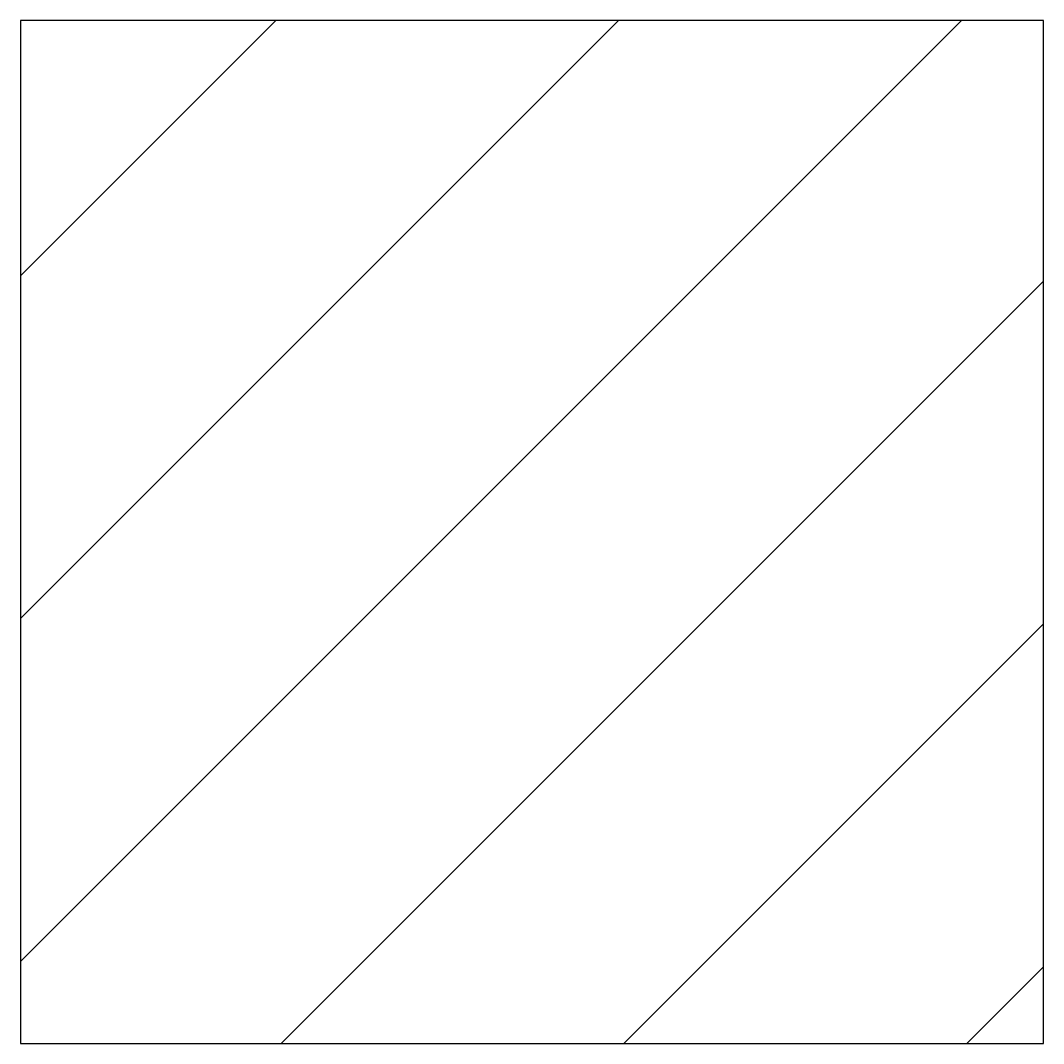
# Model space of a CAD drawing. Header units: millimetres. Extents: x 394.3 to 449.6, y 107.9 to 113.3.
# Drawn here: x 414.8791 to 415.0399, y 107.937 to 108.0978 of the extents above; entities that cross this region are included whole.
import ezdxf

# ---------------------------------------------------------------- set-up
doc = ezdxf.new("R2010")
doc.units = ezdxf.units.MM
doc.header["$LTSCALE"] = 0.5
doc.layers.add('1D', color=4, linetype='Continuous')

msp = doc.modelspace()

# ---------------------------------------------------------------- hatches: boundary and pattern name
at = {"layer": '1D'}
h = msp.add_hatch(dxfattribs=at)
h.set_pattern_fill('ANSI31', color=256, scale=0.012, angle=360, style=0)
h.set_pattern_definition([(45, (416.844698, 110.131055), (-0.02694077, 0.02694077), [])])
h.paths.add_polyline_path([(415.03992, 107.93704), (415.03992, 108.09784), (414.87912, 108.09784), (414.87912, 107.93704)])

# ---------------------------------------------------------------- linework, layer by layer
for p, q in [((415.03992, 108.09784), (414.87912, 108.09784)), ((414.87912, 108.09784), (414.87912, 107.93704)), ((415.03992, 107.93704), (415.03992, 108.09784)), ((414.87912, 107.93704), (415.03992, 107.93704))]:
    msp.add_line(p, q)

doc.saveas('drawing.dxf')
